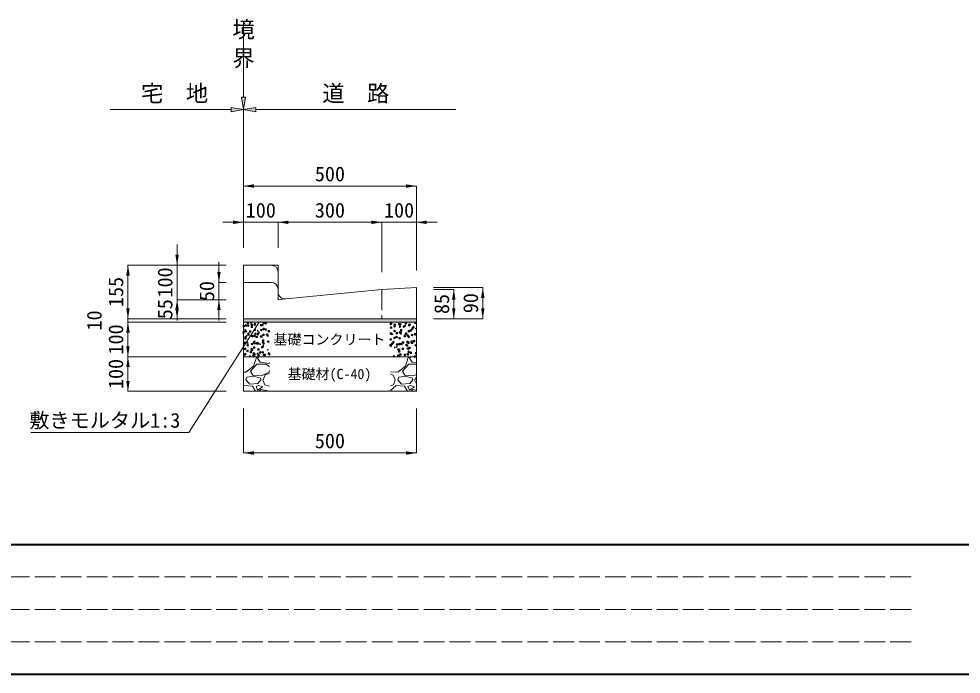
# Model space of a CAD drawing. Units: millimetres at full size; some dimension numbers follow another scale. Extents: x -3213 to 7287, y 2125 to 9550.
# Drawn here: x -1138 to 1588, y 2375 to 4271 of the extents above; entities that cross this region are included whole.
import ezdxf
from ezdxf.enums import TextEntityAlignment as Align

# ---------------------------------------------------------------- set-up
doc = ezdxf.new("R2010")
doc.units = ezdxf.units.MM
doc.header["$LTSCALE"] = 10
doc.header["$PDMODE"] = 32
doc.header["$PDSIZE"] = 5
doc.linetypes.add('DASHED', pattern=[7.5, 6, -1.5])
doc.layers.add('ハッチング_モルタル', color=30, linetype='Continuous')
doc.layers.add('文字', color=41, linetype='Continuous')
for name, color, linetype, lineweight in [('ハッチング_基礎', 150, 'Continuous', 5), ('図枠', 7, 'Continuous', 5), ('寸法線', 7, 'Continuous', 13), ('引出線', 4, 'Continuous', 13), ('本体', 2, 'Continuous', 13), ('舗装・基礎', 3, 'Continuous', 13), ('補助線', 8, 'DASHED', 13)]:
    doc.layers.add(name, color=color, linetype=linetype, lineweight=lineweight)
doc.styles.add('ＭＳ ゴシック', font='')
doc.styles.get('ＭＳ ゴシック').set_extended_font_data('MS Gothic')

# ---------------------------------------------------------------- blocks, each defined once
blk = doc.blocks.new('filled_arrow')
at = {"color": 0, "linetype": 'Continuous', "lineweight": -2}
blk.add_solid([(7.5, 1.25), (0, 0), (7.5, -1.25)], dxfattribs=at)

msp = doc.modelspace()

# ---------------------------------------------------------------- hatches: boundary and pattern name
at = {"layer": 'ハッチング_モルタル'}
msp.add_hatch(color=256, dxfattribs=at).paths.add_polyline_path([(11.87, 3393.32), (11.87, 3403.32), (-488.13, 3403.32), (-488.13, 3393.32)])
at = {"layer": '寸法線'}
for points in [[(-494.13, 4044.51), (-482.13, 4044.51), (-488.13, 4008.51)], [(-524.13, 4014.51), (-524.13, 4002.51), (-488.13, 4008.51)], [(-452.13, 4014.51), (-452.13, 4002.51), (-488.13, 4008.51)]]:
    msp.add_hatch(color=256, dxfattribs=at).paths.add_polyline_path(points)

# ---------------------------------------------------------------- linework, layer by layer
at = {"layer": 'ハッチング_基礎'}
for p, q in [((-468.44, 3391.46), (-465.91, 3389.76)), ((-468.43, 3391.47), (-464.87, 3392.83)), ((-465.91, 3389.76), (-464.88, 3392.83)), ((-63.13, 3379.98), (-61.15, 3380.74)), ((-62.18, 3377.66), (-61.15, 3380.73)), ((-30.21, 3392.62), (-29.62, 3393.32)), ((-30.21, 3392.62), (-27.17, 3392.35)), ((-27.19, 3392.35), (-27.37, 3393.32)), ((-23.77, 3381.56), (-19.81, 3385.69)), ((-23.77, 3381.57), (-19.25, 3380.87)), ((-19.26, 3380.86), (-19.82, 3385.68)), ((6.23, 3389.43), (8.68, 3392.35)), ((6.23, 3389.43), (9.26, 3389.16)), ((9.24, 3389.16), (8.66, 3392.34)), ((-485.54, 3370.39), (-483.09, 3373.31)), ((-485.54, 3370.39), (-482.5, 3370.12)), ((-482.52, 3370.12), (-483.11, 3373.3)), ((-480.8, 3354.62), (-478.27, 3352.92)), ((-480.79, 3354.63), (-477.24, 3356)), ((-478.27, 3352.92), (-477.24, 3355.99)), ((-456.68, 3358.27), (-452.16, 3357.57)), ((-456.67, 3358.27), (-452.72, 3362.39)), ((-452.16, 3357.57), (-452.72, 3362.39)), ((-449.1, 3367.2), (-446.65, 3370.12)), ((-449.1, 3367.2), (-446.07, 3366.93)), ((-446.09, 3366.93), (-446.67, 3370.12)), ((-438.11, 3371.02), (-434.55, 3372.38)), ((-438.11, 3371.01), (-435.59, 3369.3)), ((-435.59, 3369.3), (-434.56, 3372.37)), ((-63.13, 3378.3), (-62.18, 3377.66)), ((-59.6, 3357.59), (-57.15, 3360.51)), ((-59.6, 3357.59), (-56.56, 3357.33)), ((-56.58, 3357.32), (-57.17, 3360.51)), ((-34.39, 3358.91), (-31.86, 3357.21)), ((-34.38, 3358.92), (-30.83, 3360.29)), ((-31.86, 3357.21), (-30.83, 3360.28)), ((-23.16, 3354.41), (-20.71, 3357.33)), ((-23.16, 3354.41), (-20.12, 3354.14)), ((-20.14, 3354.14), (-20.73, 3357.32)), ((8.3, 3375.31), (11.86, 3376.67)), ((8.3, 3375.3), (10.82, 3373.59)), ((10.82, 3373.59), (11.85, 3376.66)), ((-478.49, 3332.18), (-476.04, 3335.1)), ((-478.49, 3332.18), (-475.45, 3331.91)), ((-475.47, 3331.91), (-476.06, 3335.09)), ((-450.47, 3334.18), (-446.91, 3335.54)), ((-450.47, 3334.17), (-447.95, 3332.46)), ((-447.95, 3332.46), (-446.92, 3335.53)), ((-442.05, 3328.99), (-439.6, 3331.91)), ((-442.05, 3328.99), (-439.02, 3328.72)), ((-439.04, 3328.72), (-439.62, 3331.9)), ((-17.03, 3323.67), (-13.08, 3327.79)), ((-12.52, 3322.97), (-13.08, 3327.79)), ((-4.06, 3338.47), (-0.5, 3339.83)), ((-4.06, 3338.46), (-1.54, 3336.75)), ((-1.54, 3336.75), (-0.51, 3339.82)), ((-449.94, 3300.37), (-445.98, 3304.5)), ((-449.94, 3300.38), (-445.42, 3299.68)), ((-445.42, 3299.67), (-445.99, 3304.5)), ((-420.15, 3313.73), (-416.59, 3315.09)), ((-420.15, 3313.72), (-417.62, 3312.01)), ((-417.62, 3312.01), (-416.59, 3315.08)), ((-52.55, 3319.38), (-50.1, 3322.3)), ((-52.55, 3319.38), (-49.51, 3319.12)), ((-49.53, 3319.11), (-50.12, 3322.3)), ((-46.75, 3322.07), (-44.22, 3320.37)), ((-46.74, 3322.08), (-43.19, 3323.45)), ((-44.22, 3320.37), (-43.19, 3323.44)), ((-17.04, 3323.67), (-12.52, 3322.97)), ((-16.42, 3301.63), (-12.86, 3303)), ((-16.42, 3301.62), (-13.9, 3299.92)), ((-16.11, 3316.2), (-13.66, 3319.11)), ((-16.11, 3316.2), (-13.08, 3315.93)), ((-13.9, 3299.92), (-12.87, 3302.99)), ((-13.1, 3315.93), (-13.68, 3319.11)), ((-471.44, 3293.97), (-468.99, 3296.88)), ((-471.44, 3293.97), (-468.41, 3293.7)), ((-468.42, 3293.7), (-469.01, 3296.88)), ((-468.22, 3251.83), (-449.93, 3272.15)), ((-462.83, 3297.34), (-459.27, 3298.71)), ((-462.83, 3297.33), (-460.31, 3295.63)), ((-460.31, 3295.63), (-459.28, 3298.7)), ((-459.08, 3266.06), (-450.95, 3291.46)), ((-450.95, 3291.46), (-452.09, 3293.32)), ((-449.93, 3272.15), (-423.52, 3272.15)), ((-444.01, 3293.32), (-447.9, 3289.43)), ((-447.9, 3289.43), (-439.77, 3277.23)), ((-439.77, 3277.23), (-414.37, 3274.19)), ((-432.87, 3293.32), (-432.56, 3293.7)), ((-432.51, 3293.32), (-432.58, 3293.69)), ((-423.52, 3272.15), (-413.13, 3264.96)), ((-414.37, 3274.19), (-413.13, 3276.43)), ((-413.13, 3292.78), (-413.75, 3293.32)), ((-28.62, 3251.83), (-10.33, 3272.15)), ((-19.48, 3266.06), (-11.35, 3291.46)), ((-11.35, 3291.46), (-12.49, 3293.32)), ((-10.33, 3272.15), (11.87, 3272.15)), ((-4.41, 3293.32), (-8.3, 3289.43)), ((-8.3, 3289.43), (-0.17, 3277.23)), ((-0.17, 3277.23), (11.87, 3275.79)), ((-488.13, 3249.1), (-481.43, 3248.79)), ((-481.43, 3248.79), (-459.08, 3266.06)), ((-461.11, 3239.64), (-468.22, 3251.83)), ((-414.37, 3248.79), (-435.71, 3237.61)), ((-425.55, 3240.66), (-413.13, 3244.54)), ((-413.13, 3253.15), (-414.37, 3248.79)), ((-63.13, 3249.8), (-41.83, 3248.79)), ((-41.83, 3248.79), (-19.48, 3266.06)), ((-21.51, 3239.64), (-28.62, 3251.83)), ((-481.43, 3226.43), (-478.38, 3234.56)), ((-470.25, 3214.24), (-481.43, 3226.43)), ((-459.08, 3236.59), (-478.38, 3234.56)), ((-435.71, 3237.61), (-461.11, 3239.64)), ((-438.76, 3231.51), (-459.08, 3236.59)), ((-437.74, 3226.43), (-446.89, 3216.27)), ((-437.74, 3226.43), (-438.76, 3231.51)), ((-432.66, 3226.43), (-426.57, 3212.21)), ((-431.65, 3226.43), (-425.55, 3240.66)), ((-63.13, 3242.67), (-55.04, 3239.64)), ((-55.04, 3239.64), (-48.94, 3226.43)), ((-54.02, 3212.21), (-48.94, 3226.43)), ((-41.83, 3226.43), (-38.78, 3234.56)), ((-30.65, 3214.24), (-41.83, 3226.43)), ((-19.48, 3236.59), (-38.78, 3234.56)), ((3.89, 3237.61), (-21.51, 3239.64)), ((0.84, 3231.51), (-19.48, 3236.59)), ((1.86, 3226.43), (-7.29, 3216.27)), ((1.86, 3226.43), (0.84, 3231.51)), ((11.87, 3241.79), (3.89, 3237.61)), ((6.94, 3226.43), (11.87, 3214.92)), ((7.95, 3226.43), (11.87, 3235.58)), ((-486.51, 3210.18), (-488.13, 3208.7)), ((-462.13, 3208.15), (-486.51, 3210.18)), ((-446.89, 3216.27), (-470.25, 3214.24)), ((-453.07, 3193.32), (-462.13, 3208.15)), ((-444.85, 3210.18), (-451.97, 3207.13)), ((-451.97, 3207.13), (-447.9, 3196.97)), ((-447.9, 3196.97), (-432.66, 3206.11)), ((-432.66, 3206.11), (-444.85, 3210.18)), ((-437.74, 3197.99), (-442.41, 3193.32)), ((-417.42, 3194.94), (-437.74, 3197.99)), ((-426.57, 3212.21), (-413.13, 3208.26)), ((-415.58, 3193.32), (-417.42, 3194.94)), ((-63.13, 3209.53), (-54.02, 3212.21)), ((-46.91, 3210.18), (-63.13, 3195.37)), ((-22.53, 3208.15), (-46.91, 3210.18)), ((-7.29, 3216.27), (-30.65, 3214.24)), ((-13.47, 3193.32), (-22.53, 3208.15)), ((-5.25, 3210.18), (-12.37, 3207.13)), ((-12.37, 3207.13), (-8.3, 3196.97)), ((-8.3, 3196.97), (6.94, 3206.11)), ((6.94, 3206.11), (-5.25, 3210.18)), ((1.86, 3197.99), (-2.81, 3193.32)), ((11.87, 3196.48), (1.86, 3197.99))]:
    msp.add_line(p, q, dxfattribs=at)
for p in [(-487.41, 3381.94), (-481.01, 3383.87), (-475.96, 3391.07), (-474.69, 3383.62), (-464.2, 3385.52), (-463.79, 3379.92), (-455.45, 3386.15), (-454.93, 3387.45), (-437.08, 3384.38), (-434.17, 3385), (-429.27, 3390.7), (-423.37, 3390.37), (-61.73, 3388.43), (-61.28, 3389.35), (-51.02, 3381.61), (-50.47, 3386.11), (-37.75, 3387.78), (-35.47, 3380.61), (-34.61, 3387.28), (-23.9, 3380.46), (-18.51, 3390.32), (-9.08, 3384.42), (-7.49, 3386.14), (3.22, 3379.32), (-488.05, 3363.58), (-481.63, 3366.96), (-474.09, 3359.56), (-474.02, 3357.05), (-468.82, 3366.11), (-463.38, 3352.74), (-456.16, 3353.63), (-455.54, 3370.54), (-446.97, 3358.42), (-444.39, 3362.14), (-437.38, 3351.98), (-436.73, 3370.34), (-436.26, 3351.6), (-430.5, 3356.88), (-429.89, 3373.79), (-424.02, 3372.01), (-419.85, 3357.27), (-418.14, 3354.51), (-414.77, 3367.22), (-61.75, 3360.45), (-61.13, 3377.36), (-51.11, 3367.75), (-44.72, 3361.46), (-36.09, 3363.7), (-33.75, 3364.12), (-31.87, 3370.28), (-21.58, 3352.97), (-17.6, 3360.32), (-13.16, 3354.47), (-9.7, 3367.51), (-4.12, 3369.21), (-0.44, 3356.14), (0.21, 3374.5), (8.05, 3358.05), (9.52, 3359.17), (-484.2, 3333.74), (-482.86, 3333.14), (-482.24, 3350.05), (-482.18, 3346.08), (-476.11, 3326.74), (-463.46, 3330.27), (-457.08, 3332.6), (-456.78, 3336.72), (-450.74, 3331.94), (-450.1, 3350.3), (-446.49, 3331.83), (-431.5, 3334.47), (-431.12, 3339.97), (-429.96, 3331.45), (-416.86, 3336.91), (-62.98, 3326.62), (-62.36, 3343.54), (-61.43, 3325.02), (-58.6, 3330.21), (-54.61, 3335.5), (-51.2, 3347.88), (-45.24, 3350.24), (-43.9, 3328.68), (-37.32, 3329.88), (-36.7, 3346.79), (-31.8, 3330.1), (-27.49, 3334.36), (-26.52, 3334.43), (-16.78, 3327.53), (-13.8, 3336.11), (-10.94, 3333.69), (-10.32, 3350.6), (-2.17, 3335.19), (-0.37, 3333.21), (5.44, 3338.64), (10.34, 3326.39), (-484.1, 3299.32), (-483.48, 3316.23), (-483.38, 3300.96), (-476.82, 3310.23), (-466.97, 3306.64), (-464.11, 3311.9), (-463.94, 3315.59), (-458.02, 3302.89), (-457.4, 3319.8), (-456.26, 3299.81), (-444.87, 3314.44), (-444.54, 3297.81), (-439.85, 3305.49), (-434.32, 3320.67), (-432.36, 3306.15), (-431.74, 3323.06), (-429.14, 3298.67), (-426.15, 3298.63), (-414.92, 3302.9), (-413.43, 3300.3), (-39.88, 3314.4), (-37.94, 3312.97), (-37.6, 3308.54), (-33.9, 3299.79), (-27.17, 3316.07), (-21.29, 3298.57), (-12.17, 3299.86), (-11.55, 3316.77), (-10.48, 3307.39), (-7.93, 3318.6), (-4.27, 3304.88), (10.79, 3302.79), (-458.23, 3294.4), (-53.25, 3294.36), (-40.53, 3296.03), (-38.56, 3296.05), (7.9, 3293.72)]:
    msp.add_point(p, dxfattribs=at)
at = {"layer": '図枠', "lineweight": 40}
for p, q in [((-2713.13, 2749.64), (7036.87, 2749.64)), ((-2713.13, 2374.64), (7036.87, 2374.64))]:
    msp.add_line(p, q, dxfattribs=at)
at = {"layer": '図枠', "linetype": 'DASHED', "lineweight": 9}
for p, q in [((1443.12, 2655.89), (-2463.13, 2655.89)), ((1443.12, 2562.14), (-2463.13, 2562.14)), ((1443.12, 2468.39), (-2463.13, 2468.39))]:
    msp.add_line(p, q, dxfattribs=at)
at = {"layer": '寸法線'}
for p, q in [((-488.13, 4044.51), (-488.13, 4264.98)), ((-524.13, 4008.51), (-874.13, 4008.51)), ((-488.13, 3787.32), (-488.13, 4008.51)), ((125.87, 4008.51), (-452.13, 4008.51)), ((11.87, 3787.32), (-488.13, 3787.32)), ((-488.13, 3608.32), (-488.13, 3787.32)), ((11.87, 3543.32), (11.87, 3787.32)), ((-328.13, 3682.32), (-548.13, 3682.32)), ((-488.13, 3608.32), (-488.13, 3682.32)), ((-88.13, 3682.32), (-388.13, 3682.32)), ((-388.13, 3608.32), (-388.13, 3682.32)), ((-388.13, 3608.32), (-388.13, 3682.32)), ((-148.13, 3682.32), (71.87, 3682.32)), ((-88.13, 3538.32), (-88.13, 3682.32)), ((-88.13, 3538.32), (-88.13, 3682.32)), ((11.87, 3543.32), (11.87, 3682.32)), ((-680.31, 3398.32), (-680.31, 3618.32)), ((-822.49, 3403.32), (-822.49, 3558.32)), ((-538.13, 3558.32), (-822.49, 3558.32)), ((-538.13, 3558.32), (-680.31, 3558.32)), ((-559.22, 3398.32), (-559.22, 3568.32)), ((-538.13, 3508.32), (-559.22, 3508.32)), ((61.87, 3493.32), (204.06, 3493.32)), ((204.06, 3493.32), (204.06, 3403.32)), ((-680.31, 3398.32), (-680.31, 3463.32)), ((61.87, 3488.32), (120.2, 3488.32)), ((120.2, 3403.32), (120.2, 3488.32)), ((-538.13, 3458.32), (-680.31, 3458.32)), ((-538.13, 3458.32), (-680.31, 3458.32)), ((-538.13, 3458.32), (-559.22, 3458.32)), ((-822.49, 3433.32), (-822.49, 3363.32)), ((-538.13, 3403.32), (-822.49, 3403.32)), ((-538.13, 3403.32), (-822.49, 3403.32)), ((-538.13, 3393.32), (-822.49, 3393.32)), ((-822.49, 3393.32), (-822.49, 3233.32)), ((-538.13, 3393.32), (-822.49, 3393.32)), ((-538.13, 3403.32), (-680.31, 3403.32)), ((61.87, 3403.32), (204.06, 3403.32)), ((61.87, 3403.32), (120.2, 3403.32)), ((-822.49, 3353.32), (-822.49, 3193.32)), ((-538.13, 3293.32), (-822.49, 3293.32)), ((-538.13, 3293.32), (-822.49, 3293.32)), ((-538.13, 3193.32), (-822.49, 3193.32)), ((-488.13, 3143.32), (-488.13, 3014.74)), ((11.87, 3143.32), (11.87, 3014.74)), ((-488.13, 3014.74), (11.87, 3014.74))]:
    msp.add_line(p, q, dxfattribs=at)
for points in [[(-494.13, 4044.51), (-482.13, 4044.51), (-488.13, 4008.51)], [(-524.13, 4014.51), (-524.13, 4002.51), (-488.13, 4008.51)], [(-452.13, 4014.51), (-452.13, 4002.51), (-488.13, 4008.51)]]:
    msp.add_lwpolyline(points, close=True, dxfattribs=at)
at = {"layer": '引出線'}
msp.add_lwpolyline([(-443.14, 3393.32), (-645.98, 3073.81), (-1103.39, 3073.81)], dxfattribs=at)
at = {"layer": '本体'}
for p, q in [((-488.13, 3558.32), (-488.13, 3403.32)), ((-408.13, 3558.32), (-488.13, 3558.32)), ((-388.13, 3480.42), (-388.13, 3538.32)), ((-408.13, 3508.32), (-488.13, 3508.32)), ((-88.13, 3488.32), (11.87, 3493.32)), ((11.87, 3493.32), (11.87, 3403.32)), ((-366.14, 3460.52), (-88.13, 3488.32)), ((-488.13, 3403.32), (11.87, 3403.32))]:
    msp.add_line(p, q, dxfattribs=at)
for centre, start, end in [((-408.13, 3538.32), 0, 90), ((-408.13, 3488.32), 0, 90), ((-368.13, 3480.42), 180, 275.71059)]:
    msp.add_arc(centre, 20, start, end, dxfattribs=at)
at = {"layer": '舗装・基礎'}
for points in [[(-488.13, 3403.32), (11.87, 3403.32), (11.87, 3393.32), (-488.13, 3393.32)], [(-488.13, 3393.32), (11.87, 3393.32), (11.87, 3293.32), (-488.13, 3293.32)], [(-488.13, 3293.32), (11.87, 3293.32), (11.87, 3193.32), (-488.13, 3193.32)]]:
    msp.add_lwpolyline(points, close=True, dxfattribs=at)
at = {"layer": '補助線'}
for p, q in [((-408.13, 3558.32), (-388.13, 3558.32)), ((-388.13, 3538.32), (-388.13, 3558.32)), ((-388.13, 3480.42), (-388.13, 3458.32)), ((-88.13, 3488.32), (-88.13, 3403.32)), ((-366.14, 3460.52), (-388.13, 3458.32))]:
    msp.add_line(p, q, dxfattribs=at)

# ---------------------------------------------------------------- block references
at = {"layer": '寸法線', "xscale": 4, "yscale": 4}
for p in [(-488.13, 3787.32), (-388.13, 3682.32), (-388.13, 3682.32), (11.87, 3682.32), (-488.13, 3014.74)]:
    msp.add_blockref('filled_arrow', p, dxfattribs=at)
for p, rotation in [((11.87, 3787.32), 180), ((-488.13, 3682.32), 180), ((-88.13, 3682.32), 180), ((-88.13, 3682.32), 180), ((-680.31, 3558.32), 90), ((-822.49, 3558.32), 270), ((-559.22, 3508.32), 90), ((204.06, 3493.32), 270), ((120.2, 3488.32), 270), ((-680.31, 3458.32), 270), ((-680.31, 3458.32), 270), ((-559.22, 3458.32), 270), ((-822.49, 3403.32), 90), ((-680.31, 3403.32), 90), ((120.2, 3403.32), 90), ((204.06, 3403.32), 90), ((-822.49, 3393.32), 270), ((-822.49, 3293.32), 90), ((-822.49, 3293.32), 270), ((-822.49, 3193.32), 90), ((11.87, 3014.74), 180)]:
    msp.add_blockref('filled_arrow', p, dxfattribs=dict(at, rotation=rotation))
at = {"layer": '引出線', "xscale": 0.133, "yscale": 0.133, "rotation": 237.6}
msp.add_blockref('filled_arrow', (-443.14, 3393.32), dxfattribs=at)

# ---------------------------------------------------------------- texts
at = {"layer": '寸法線', "style": 'ＭＳ ゴシック'}
for s, p in [('境', (-520.5, 4264.32)), ('界', (-520.5, 4180.99))]:
    msp.add_text(s, height=47.47, dxfattribs=at).set_placement(p, align=Align.TOP_LEFT)
for s, height, p in [('宅\u3000地', 47.47, (-687.62, 4055.44)), ('道\u3000路', 47.47, (-163.13, 4055.44)), ('500', 42.72, (-238.13, 3822.32)), ('100', 42.72, (-438.13, 3717.32)), ('300', 42.72, (-238.13, 3717.32)), ('100', 42.72, (-38.13, 3717.32)), ('500', 42.72, (-238.13, 3049.74))]:
    msp.add_text(s, height=height, dxfattribs=at).set_placement(p, align=Align.MIDDLE_CENTER)
for s, p in [('100', (-715.31, 3508.32)), ('155', (-857.49, 3480.82)), ('50', (-594.22, 3483.32)), ('85', (85.2, 3445.82)), ('90', (169.06, 3448.32)), ('55', (-715.31, 3430.82)), ('10', (-919.99, 3398.32)), ('100', (-857.49, 3343.32)), ('100', (-857.49, 3243.32))]:
    msp.add_text(s, height=42.72, rotation=90, dxfattribs=at).set_placement(p, align=Align.MIDDLE_CENTER)
at = {"layer": '引出線', "style": 'ＭＳ ゴシック'}
msp.add_text('敷きモルタル1:3', height=42.72, dxfattribs=at).set_placement((-670.98, 3130.55), align=Align.TOP_RIGHT)
at = {"layer": '文字', "style": 'ＭＳ ゴシック'}
for s, p in [('基礎コンクリート', (-239.46, 3343.32)), ('基礎材(C-40)', (-239.46, 3243.32))]:
    msp.add_text(s, height=29.67, dxfattribs=at).set_placement(p, align=Align.MIDDLE_CENTER)

doc.saveas('drawing.dxf')
